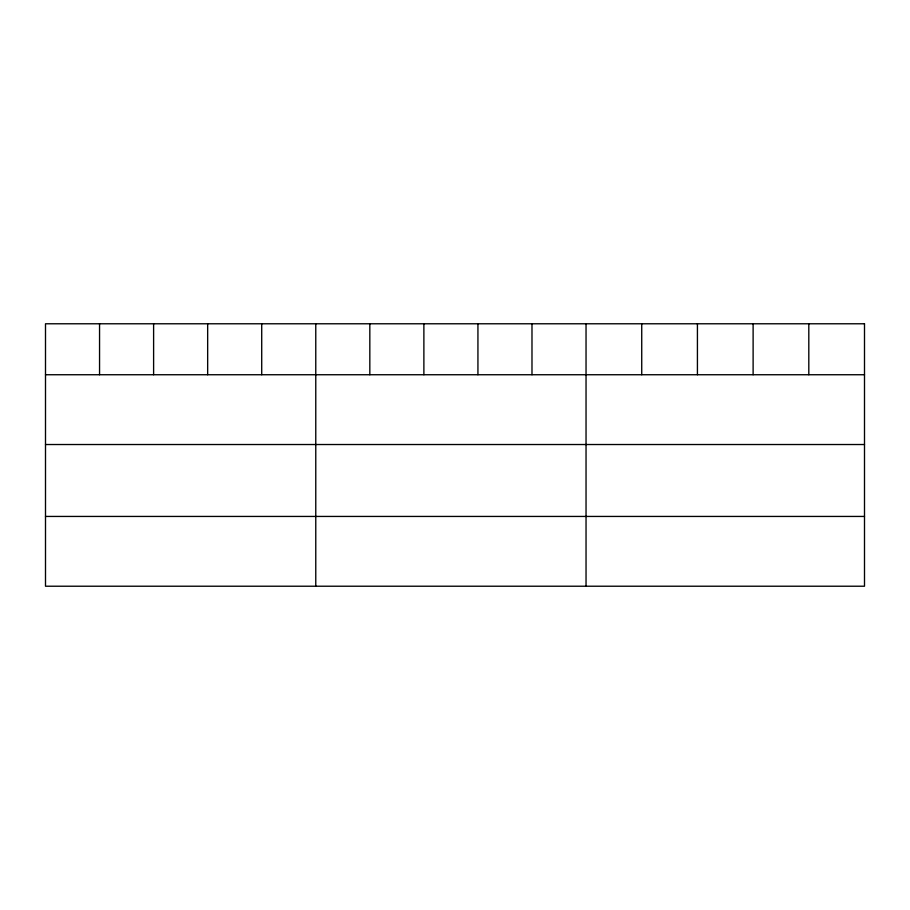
<?xml version="1.0" encoding="UTF-8"?>
<svg xmlns="http://www.w3.org/2000/svg" width="910" height="910" viewBox="0 0 910 910"><rect width="100%" height="100%" fill="white"/><g stroke="black" fill="none" stroke-linecap="round" stroke-linejoin="round"><path stroke-width="1.36" d="M45.5 374.738L864.5 374.738M45.5 444.524L864.5 444.524M45.5 516.436L864.5 516.436M808.808 323.778L808.808 374.738M753.116 323.778L753.116 374.738M697.424 323.778L697.424 374.738M641.732 323.778L641.732 374.738M586.04 323.778L586.04 586.222M531.986 323.778L531.986 374.738M477.932 323.778L477.932 374.738M423.878 323.778L423.878 374.738M369.824 323.778L369.824 374.738M315.77 323.778L315.77 586.222M261.716 323.778L261.716 374.738M207.662 323.778L207.662 374.738M153.608 323.778L153.608 374.738M99.554 323.778L99.554 374.738M864.5 323.778L45.5 323.778L45.5 586.222L864.5 586.222L864.5 323.778"/></g></svg>
